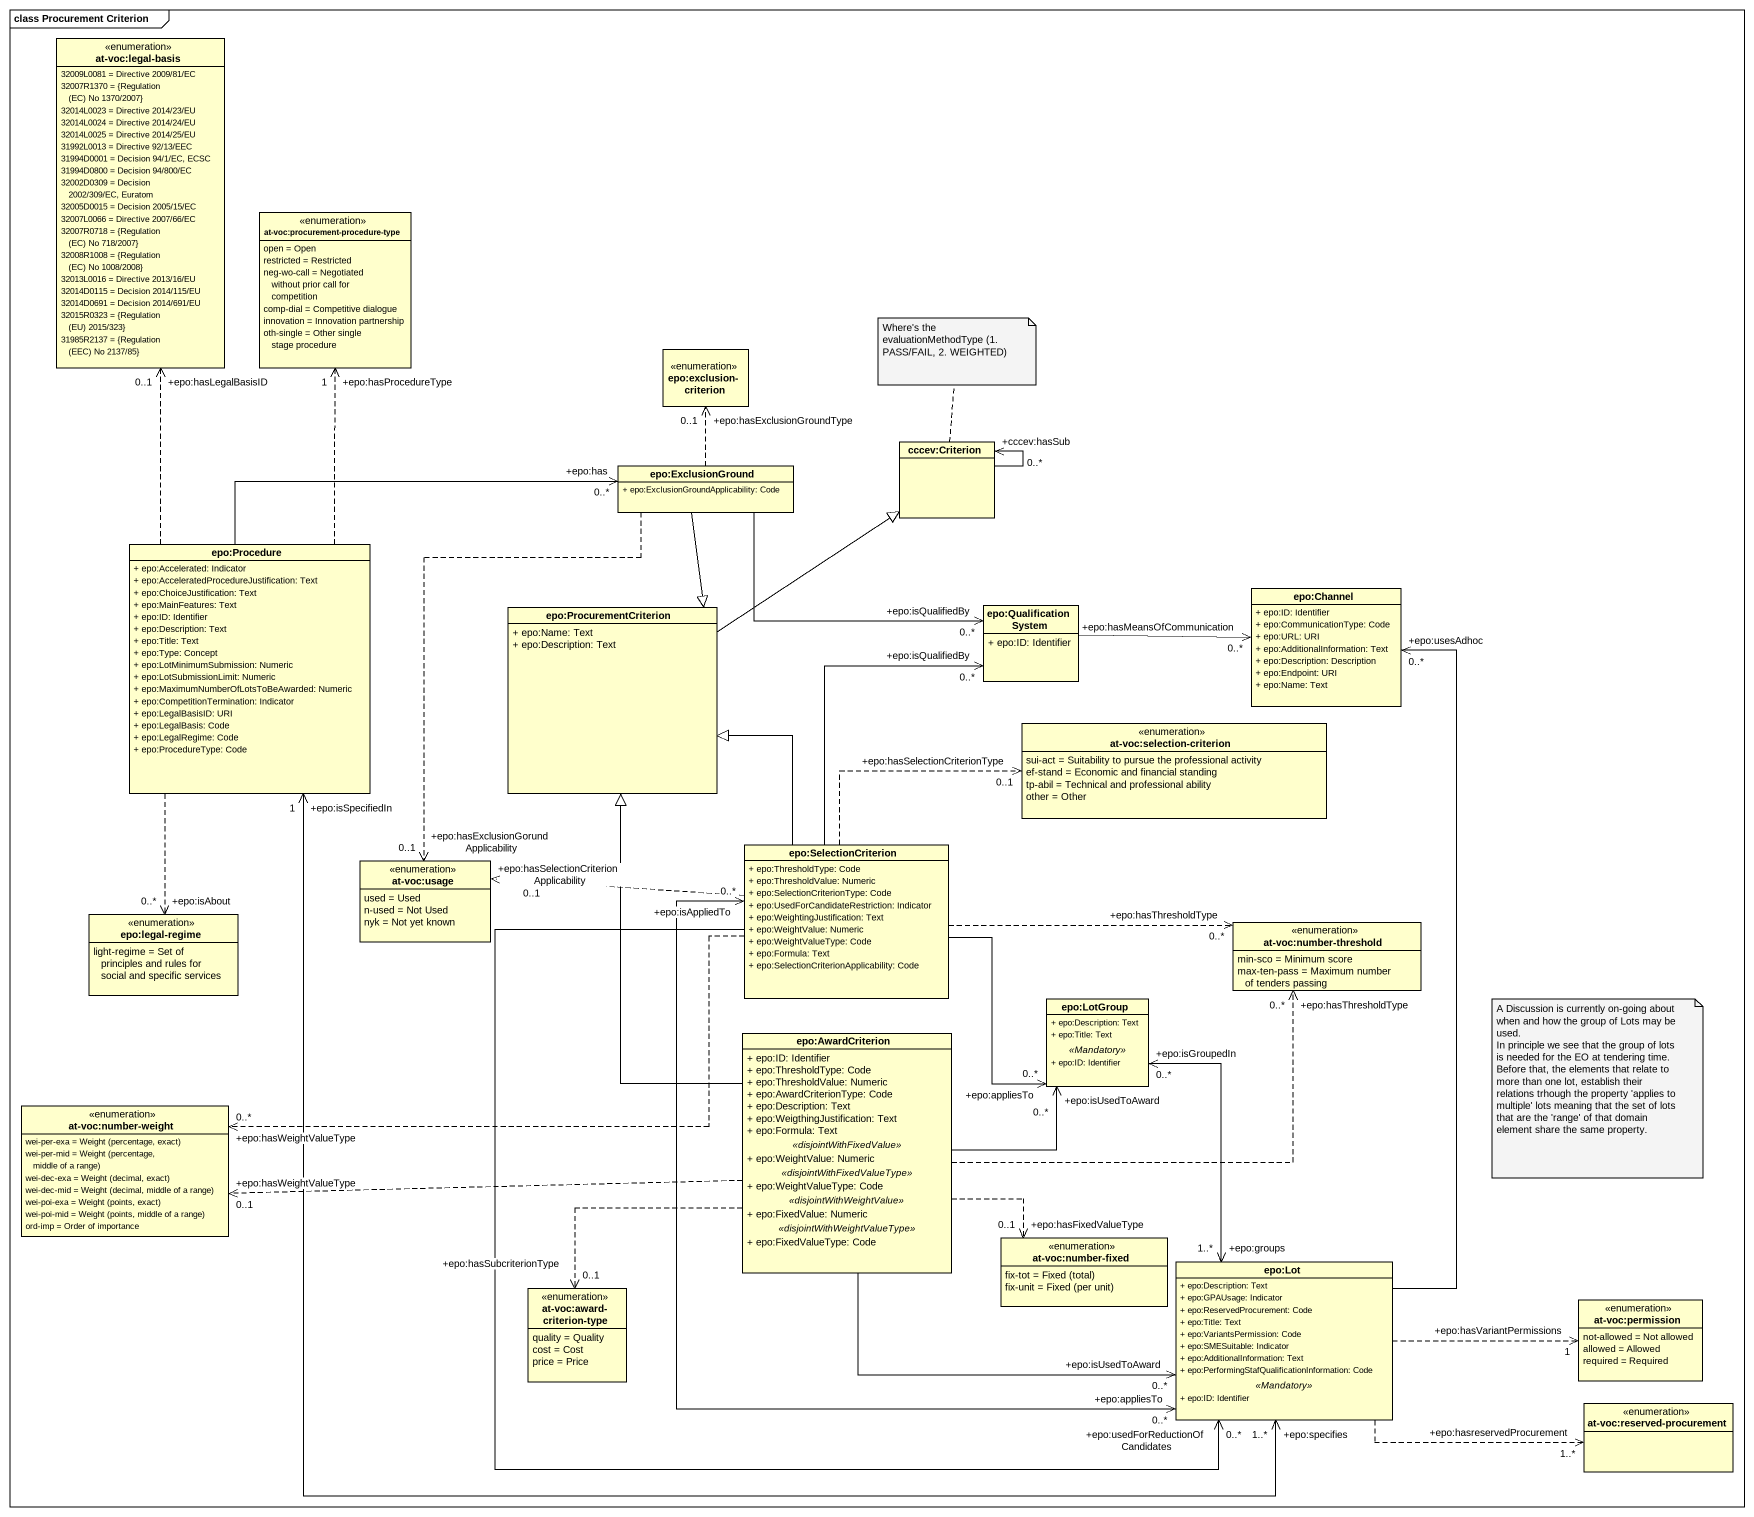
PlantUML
@startuml
mainframe class Procurement Criterion
hide circle
hide empty members
skinparam classAttributeIconSize 0
enum "at-voc:legal-basis" as at_voc_legal_basis {
  32009L0081 = Directive 2009/81/EC
  {field} 32007R1370 = {Regulation (EC) No 1370/2007}
  32014L0023 = Directive 2014/23/EU
  32014L0024 = Directive 2014/24/EU
  32014L0025 = Directive 2014/25/EU
  31992L0013 = Directive 92/13/EEC
  31994D0001 = Decision 94/1/EC, ECSC
  31994D0800 = Decision 94/800/EC
  32002D0309 = Decision 2002/309/EC, Euratom
  32005D0015 = Decision 2005/15/EC
  32007L0066 = Directive 2007/66/EC
  {field} 32007R0718 = {Regulation (EC) No 718/2007}
  {field} 32008R1008 = {Regulation (EC) No 1008/2008}
  32013L0016 = Directive 2013/16/EU
  32014D0115 = Decision 2014/115/EU
  32014D0691 = Decision 2014/691/EU
  {field} 32015R0323 = {Regulation (EU) 2015/323}
  {field} 31985R2137 = {Regulation (EEC) No 2137/85}
}
enum "at-voc:procurement-procedure-type" as at_voc_procurement {
  open = Open
  restricted = Restricted
  neg-wo-call = Negotiated without prior call for competition
  comp-dial = Competitive dialogue
  innovation = Innovation partnership
  oth-single = Other single stage procedure
}
enum "epo:exclusion-criterion" as epo_exclusion_criterion
class "cccev:Criterion" as cccev_Criterion
class "epo:ExclusionGround" as epo_ExclusionGround {
  + epo:ExclusionGroundApplicability: Code
}
class "epo:Procedure" as epo_Procedure {
  + epo:Accelerated: Indicator
  + epo:AcceleratedProcedureJustification: Text
  + epo:ChoiceJustification: Text
  + epo:MainFeatures: Text
  + epo:ID: Identifier
  + epo:Description: Text
  + epo:Title: Text
  + epo:Type: Concept
  + epo:LotMinimumSubmission: Numeric
  + epo:LotSubmissionLimit: Numeric
  + epo:MaximumNumberOfLotsToBeAwarded: Numeric
  + epo:CompetitionTermination: Indicator
  + epo:LegalBasisID: URI
  + epo:LegalBasis: Code
  + epo:LegalRegime: Code
  + epo:ProcedureType: Code
}
class "epo:Channel" as epo_Channel {
  + epo:ID: Identifier
  + epo:CommunicationType: Code
  + epo:URL: URI
  + epo:AdditionalInformation: Text
  + epo:Description: Description
  + epo:Endpoint: URI
  + epo:Name: Text
}
class "epo:ProcurementCriterion" as epo_ProcurementCriterion {
  + epo:Name: Text
  + epo:Description: Text
}
class "epo:QualificationSystem" as epo_QualificationSystem {
  + epo:ID: Identifier
}
enum "at-voc:selection-criterion" as at_voc_selection_criterion {
  sui-act = Suitability to pursue the professional activity
  ef-stand = Economic and financial standing
  tp-abil = Technical and professional ability
  other = Other
}
class "epo:SelectionCriterion" as epo_SelectionCriterion {
  + epo:ThresholdType: Code
  + epo:ThresholdValue: Numeric
  + epo:SelectionCriterionType: Code
  + epo:UsedForCandidateRestriction: Indicator
  + epo:WeightingJustification: Text
  + epo:WeightValue: Numeric
  + epo:WeightValueType: Code
  + epo:Formula: Text
  + epo:SelectionCriterionApplicability: Code
}
enum "at-voc:usage" as at_voc_usage {
  used = Used
  n-used = Not Used
  nyk = Not yet known
}
enum "epo:legal-regime" as epo_legal_regime {
  light-regime = Set of principles and rules for social and specific services
}
enum "at-voc:number-threshold" as at_voc_number_threshold {
  min-sco = Minimum score
  max-ten-pass = Maximum number of tenders passing
}
class "epo:LotGroup" as epo_LotGroup {
  + epo:Description: Text
  + epo:Title: Text
  .. <<Mandatory>> ..
  + epo:ID: Identifier
}
class "epo:AwardCriterion" as epo_AwardCriterion {
  + epo:ID: Identifier
  + epo:ThresholdType: Code
  + epo:ThresholdValue: Numeric
  + epo:AwardCriterionType: Code
  + epo:Description: Text
  + epo:WeigthingJustification: Text
  + epo:Formula: Text
  .. <<disjointWithFixedValue>> ..
  + epo:WeightValue: Numeric
  .. <<disjointWithFixedValueType>> ..
  + epo:WeightValueType: Code
  .. <<disjointWithWeightValue>> ..
  + epo:FixedValue: Numeric
  .. <<disjointWithWeightValueType>> ..
  + epo:FixedValueType: Code
}
enum "at-voc:number-weight" as at_voc_number_weight {
  {field} wei-per-exa = Weight (percentage, exact)
  {field} wei-per-mid = Weight (percentage, middle of a range)
  {field} wei-dec-exa = Weight (decimal, exact)
  {field} wei-dec-mid = Weight (decimal, middle of a range)
  {field} wei-poi-exa = Weight (points, exact)
  {field} wei-poi-mid = Weight (points, middle of a range)
  ord-imp = Order of importance
}
enum "at-voc:number-fixed" as at_voc_number_fixed {
  {field} fix-tot = Fixed (total)
  {field} fix-unit = Fixed (per unit)
}
class "epo:Lot" as epo_Lot {
  + epo:Description: Text
  + epo:GPAUsage: Indicator
  + epo:ReservedProcurement: Code
  + epo:Title: Text
  + epo:VariantsPermission: Code
  + epo:SMESuitable: Indicator
  + epo:AdditionalInformation: Text
  + epo:PerformingStafQualificationInformation: Code
  .. <<Mandatory>> ..
  + epo:ID: Identifier
}
enum "at-voc:award-criterion-type" as at_voc_award_criterion_type {
  quality = Quality
  cost = Cost
  price = Price
}
enum "at-voc:permission" as at_voc_permission {
  not-allowed = Not allowed
  allowed = Allowed
  required = Required
}
enum "at-voc:reserved-procurement" as at_voc_reserved_procurement
cccev_Criterion --> "+cccev:hasSub\n0..*" cccev_Criterion
epo_ExclusionGround .up.> "+epo:hasExclusionGroundType\n0..1" epo_exclusion_criterion
epo_ExclusionGround --|> epo_ProcurementCriterion
epo_ExclusionGround -right-> "+epo:isQualifiedBy\n0..*" epo_QualificationSystem
epo_ExclusionGround ..> "+epo:hasExclusionGorundApplicability\n0..1" at_voc_usage
epo_Procedure .up.> "+epo:hasLegalBasisID\n0..1" at_voc_legal_basis
epo_Procedure .up.> "+epo:hasProcedureType\n1" at_voc_procurement
epo_Procedure -right-> "+epo:has\n0..*" epo_ExclusionGround
epo_Procedure ..> "+epo:isAbout\n0..*" epo_legal_regime
epo_Procedure "+epo:isSpecifiedIn\n1" <--> "+epo:specifies\n1..*" epo_Lot
epo_ProcurementCriterion -up-|> cccev_Criterion
epo_QualificationSystem -right-> "+epo:hasMeansOfCommunication\n0..*" epo_Channel
epo_SelectionCriterion -up-|> epo_ProcurementCriterion
epo_SelectionCriterion -up-> "+epo:isQualifiedBy\n0..*" epo_QualificationSystem
epo_SelectionCriterion .right.> "+epo:hasSelectionCriterionType\n0..1" at_voc_selection_criterion
epo_SelectionCriterion .left.> "+epo:hasSelectionCriterionApplicability\n0..1" at_voc_usage
epo_SelectionCriterion .right.> "+epo:hasThresholdType\n0..*" at_voc_number_threshold
epo_SelectionCriterion -right-> "+epo:appliesTo\n0..*" epo_LotGroup
epo_SelectionCriterion .left.> "+epo:hasWeightValueType\n0..*" at_voc_number_weight
epo_SelectionCriterion "+epo:isAppliedTo\n0..*" <--> "+epo:appliesTo\n0..*" epo_Lot
epo_SelectionCriterion --> "+epo:usedForReductionOfCandidates\n0..*" epo_Lot
epo_AwardCriterion -up-|> epo_ProcurementCriterion
epo_AwardCriterion .right.> "+epo:hasThresholdType\n0..*" at_voc_number_threshold
epo_AwardCriterion -right-> "+epo:isUsedToAward\n0..*" epo_LotGroup
epo_AwardCriterion .left.> "+epo:hasWeightValueType\n0..1" at_voc_number_weight
epo_AwardCriterion .right.> "+epo:hasFixedValueType\n0..1" at_voc_number_fixed
epo_AwardCriterion -right-> "+epo:isUsedToAward\n0..*" epo_Lot
epo_AwardCriterion ..> "+epo:hasSubcriterionType\n0..1" at_voc_award_criterion_type
epo_Lot -up-> "+epo:usesAdhoc\n0..*" epo_Channel
epo_Lot "+epo:groups\n1..*" <-up-> "+epo:isGroupedIn\n0..*" epo_LotGroup
epo_Lot .right.> "+epo:hasVariantPermissions\n1" at_voc_permission
epo_Lot .right.> "+epo:hasreservedProcurement\n1..*" at_voc_reserved_procurement
note top of cccev_Criterion : Where's the evaluationMethodType (1. PASS/FAIL, 2. WEIGHTED)
note as N2
  A Discussion is currently on-going about when and how the group of Lots may be used.
  In principle we see that the group of lots is needed for the EO at tendering time. Before that, the elements that relate to more than one lot, establish their relations trhough the property 'applies to multiple' lots meaning that the set of lots that are the 'range' of that domain element share the same property.
end note
@enduml
